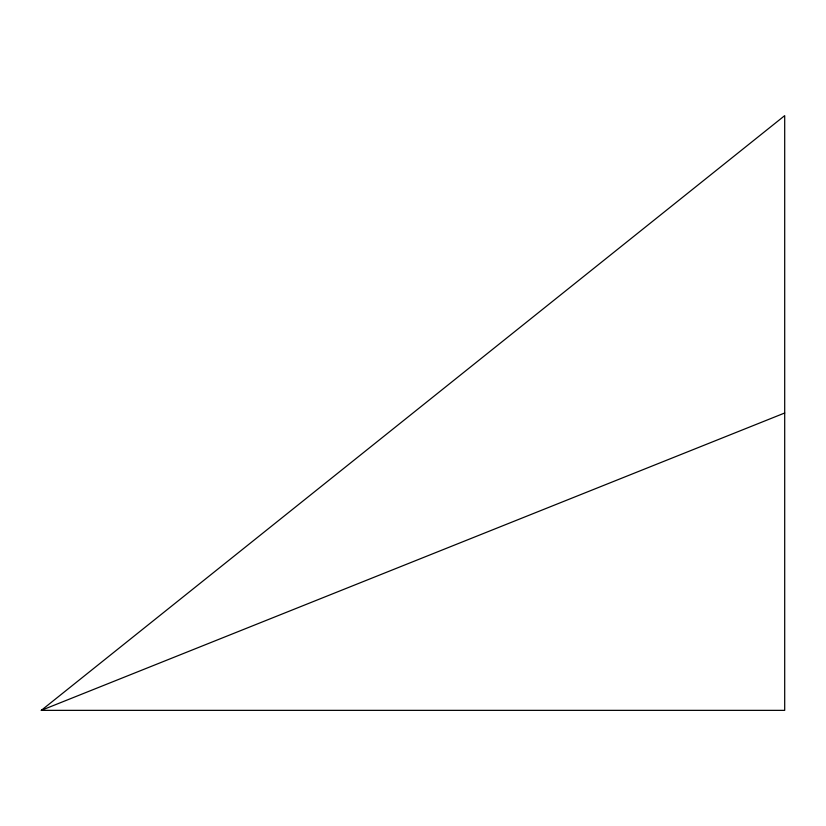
<?xml version="1.0" encoding="UTF-8"?>
<svg xmlns="http://www.w3.org/2000/svg" width="826" height="826" viewBox="0 0 826 826"><rect width="100%" height="100%" fill="white"/><g stroke="black" fill="none" stroke-linecap="round" stroke-linejoin="round"><path stroke-width="1.24" d="M41.3 710.36L784.7 115.64L784.7 710.36L41.3 710.36L784.7 413"/></g></svg>
